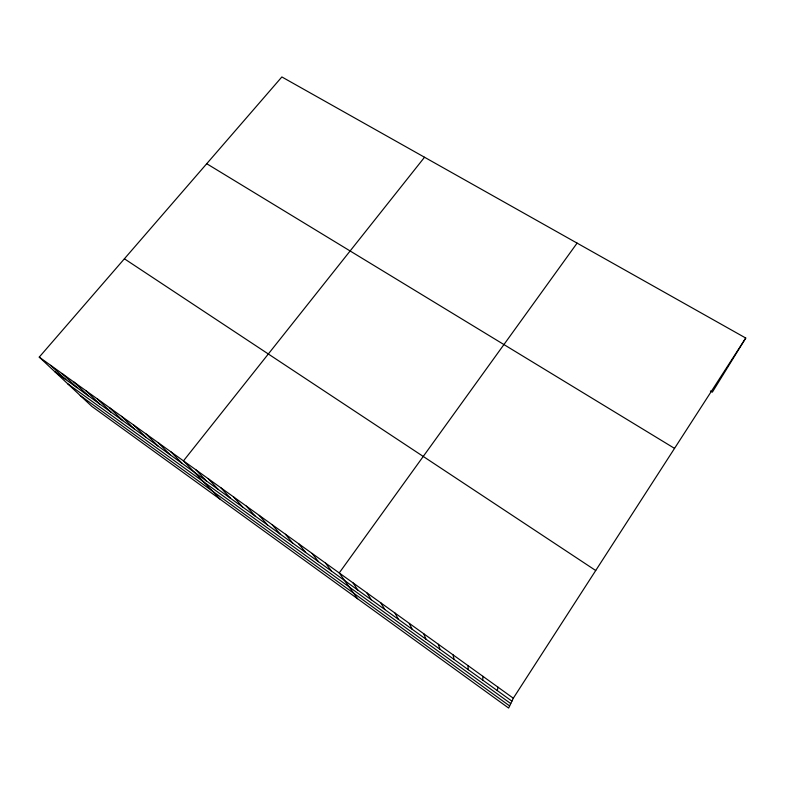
<?xml version="1.0" encoding="UTF-8"?>
<svg xmlns="http://www.w3.org/2000/svg" width="785" height="785" viewBox="0 0 785 785"><rect width="100%" height="100%" fill="white"/><g stroke="black" fill="none" stroke-linecap="round" stroke-linejoin="round"><path stroke-width="1.18" d="M482.746 680.114L482.883 676.317M497.258 690.574L498.024 687.209M745.75 338.041L513.312 698.208L508.631 708.05L91.806 406.365L39.25 357.106L281.864 76.95L745.75 338.041L712.368 392.127L710.405 390.979M577.093 243.114L339.218 572.952L357.597 598.739M424.528 157.245L183.464 460.873L220.477 499.486M206.72 163.712L674.541 448.382M124.393 258.785L595.717 570.518M39.25 357.106L513.312 698.208M54.656 371.54L511.918 701.142M67.677 383.747L510.76 703.586M80.286 395.571L509.642 705.931M50.701 365.339L65.763 379.557M62.25 373.65L76.969 387.623M73.898 382.03L88.263 395.768M85.644 390.488L99.656 403.981M97.497 399.015L111.146 412.262M109.449 407.621L122.735 420.613M121.518 416.295L134.412 429.032M133.685 425.058L146.196 437.53M145.961 433.889L158.089 446.096M158.354 442.799L170.07 454.741M170.845 451.797L182.169 463.454M195.808 469.754L206.298 480.852M208.27 478.722L218.348 489.536M220.84 487.77L230.486 498.289M233.528 496.895L242.742 507.11M246.323 506.099L255.096 516.02M259.236 515.392L267.557 525.008M272.267 524.772L280.127 534.065M285.416 534.232L292.805 543.2M298.683 543.779L305.601 552.424M312.067 553.415L318.504 561.726M325.579 563.139L331.525 571.117M352.985 582.853L357.911 590.134M366.88 592.852L371.285 599.769M380.902 602.939L384.778 609.494M395.061 613.124L398.387 619.306M409.348 623.408L412.125 629.217M423.772 633.789L425.99 639.206M438.344 644.269L439.983 649.293M453.043 654.847L454.103 659.469M467.889 665.533L468.36 669.742"/></g></svg>
